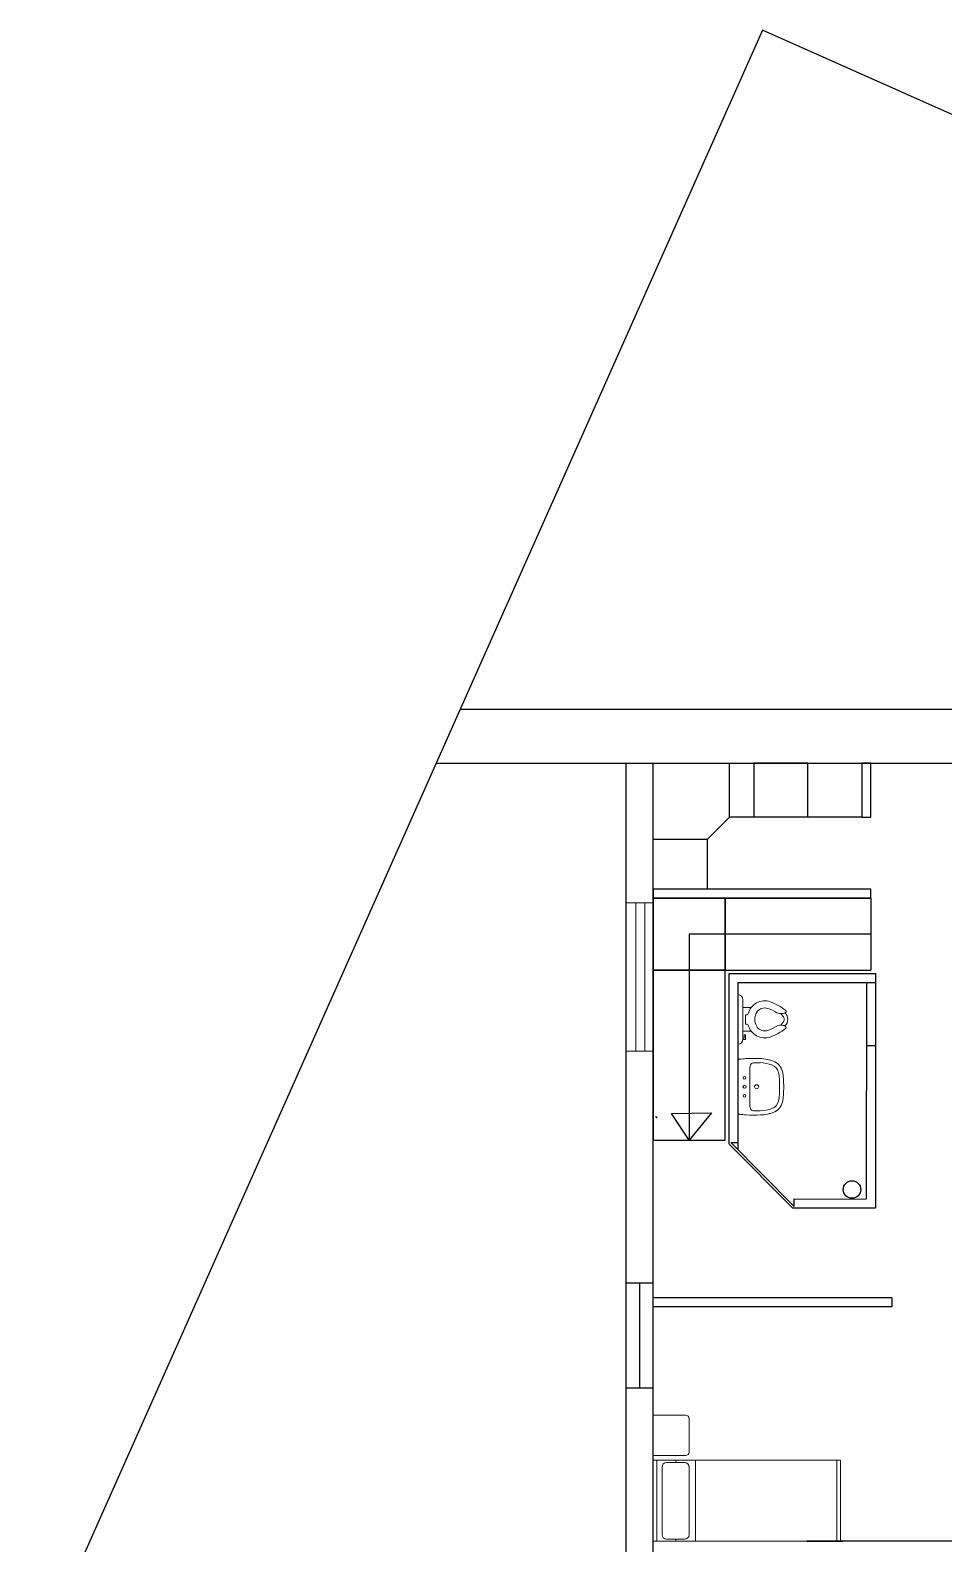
# Model space of a CAD drawing. Header units: inches. Extents: x 15 to 22798, y 21 to 21519.
# Drawn here: x 14394 to 15409, y 12446 to 14127 of the extents above; entities that cross this region are included whole.
import ezdxf

# ---------------------------------------------------------------- set-up
doc = ezdxf.new("R2010")
doc.units = ezdxf.units.IN
doc.header["$MEASUREMENT"] = 0
for name, color, linetype, lineweight in [('ARREDAMENTO', 8, 'Continuous', 13), ('ARREDI_attrezzature_furniture', 175, 'Continuous', 9), ('PORTE_finestre_doors_windows', 4, 'Continuous', 15)]:
    doc.layers.add(name, color=color, linetype=linetype, lineweight=lineweight)
doc.layers.add('ARREDI_attrezzature', color=175, linetype='Continuous')
doc.styles.add('ARCH', font='txt')
doc.styles.get("Standard").update_dxf_attribs({"font": 'Arial.ttf'})

# ---------------------------------------------------------------- blocks, each defined once
blk = doc.blocks.new('15PTOI06')
for p, q in [((8, 8.5), (8, -8.5)), ((11.5, 5), (8, 5)), ((9, 2), (9.765178, 2)), ((9, -2), (9, 2)), ((23.431562, 2.5), (24.727861, 2.5)), ((24.931034, 1.327586), (24.062054, 2.5)), ((11.5, -5), (8, -5)), ((9.765178, -2), (9, -2)), ((23.431562, -2.5), (24.690476, -2.5)), ((24.931034, -1.327586), (24.062054, -2.5)), ((8.5, -8), (8, -8)), ((8, -8.5), (9, -8.5)), ((9, -6.5), (8.5, -6.5)), ((8.5, -6.5), (8.5, -8)), ((9, -8.5), (9, -6.5))]:
    blk.add_line(p, q)
for centre, radius, start, end in [((6, 8.5), 2, 0, 90), ((17.25, 0.65), 7.210062, 71.816347, 166.116636), ((12, -13.75), 22.534695, 51.265418, 70.559965), ((9.765178, 2.5), 0.5, 270, 346.116636), ((19.118098, 0), 6.118098, 147.797266, 212.202734), ((17.25, 0.65), 4.210062, 71.816347, 142.891702), ((12, -13.75), 19.534695, 57.937508, 70.559965), ((23.431562, 4.5), 2, 237.937508, 270), ((24.727861, 4.5), 2, 270, 314.939898), ((23.666667, 0), 1.833333, 313.602819, 46.397181), ((23.166667, 0), 3.833333, 313.602819, 46.397181), ((25.787408, 3.438228), 0.5, 314.939898, 51.265418), ((9.765178, -2.5), 0.5, 13.883364, 90), ((17.25, -0.65), 7.210062, 193.883364, 288.183653), ((17.25, -0.65), 4.210062, 217.108298, 288.183653), ((12, 13.75), 19.534695, 289.440035, 302.062492), ((12, 13.75), 22.534695, 289.440035, 308.665009), ((23.431562, -4.5), 2, 90, 122.062492), ((24.690476, -4.5), 2, 44.162471, 90), ((25.766527, -3.454957), 0.5, 308.665009, 44.162471), ((6, -8.5), 2, 270, 0)]:
    blk.add_arc(centre, radius, start, end)
at = {"style": 'ARCH'}
for tag, p, flags in [('ITEM', (0, -19.5), 3), ('ROOM_NUMBER', (0, -28.5), 1)]:
    blk.add_attdef(tag, p, '', height=6, dxfattribs=dict(at, flags=flags))

msp = doc.modelspace()

# ---------------------------------------------------------------- linework, layer by layer
for p, q in [((14871.4, 13372.7), (16901.7, 13372.7)), ((15005.7, 13372.7), (16436.7, 13372.7)), ((14844.7, 13312.7), (15055.7, 13312.7)), ((15055.7, 13312.7), (15715.7, 13312.8)), ((15055.7, 13312.7), (15715.7, 13312.7)), ((15055.7, 12102.7), (15055.7, 13312.7)), ((15085.7, 12072.7), (15085.7, 13312.7)), ((15170.6, 13252.5), (15170.6, 13312.7)), ((15257.7, 13312.7), (15197.7, 13312.7)), ((15197.7, 13312.7), (15197.7, 13252.7)), ((15257.7, 13252.7), (15257.7, 13312.7)), ((15327.7, 13312.7), (15317.7, 13312.7)), ((15317.7, 13312.7), (15317.7, 13252.7)), ((15327.7, 13252.7), (15327.7, 13312.7)), ((15145.8, 13227.8), (15170.6, 13252.5)), ((15317.7, 13252.7), (15170.6, 13252.5)), ((15317.7, 13252.7), (15257.7, 13252.7)), ((15317.7, 13252.7), (15327.7, 13252.7)), ((15145.8, 13227.8), (15085.7, 13227.8)), ((15145.7, 13227.8), (15145.7, 13172.7)), ((15085.7, 13162.7), (15285.7, 13162.7)), ((15327.7, 13162.7), (15327.7, 13082.7)), ((15327.7, 13122.7), (15125.7, 13122.7)), ((15125.7, 13122.7), (15125.7, 12893.7)), ((15322.6, 13069), (15322.6, 12999)), ((15322.6, 13069), (15332.6, 13069)), ((15322.6, 12999), (15332.6, 12999)), ((15106, 12923.5), (15150.6, 12924.3)), ((15125.7, 12893.7), (15106, 12923.5)), ((15150.6, 12924.3), (15125.7, 12893.7)), ((15170.3, 12889.5), (15240.6, 12818.5)), ((15172.1, 12891.3), (15242.4, 12820.2)), ((15172.1, 12891.3), (15180.3, 12891.3)), ((15240.6, 12818.5), (15332.6, 12818.5)), ((15242.4, 12828.5), (15322.3, 12828.4)), ((15242.4, 12820.2), (15242.4, 12828.5)), ((15350.7, 12718.5), (15085.7, 12718.5)), ((15350.7, 12718.5), (15350.7, 12708.5)), ((15350.7, 12708.5), (15085.7, 12708.5)), ((15504.8, 12448.3), (15256.3, 12448.3)), ((15256.3, 12448.3), (15296.3, 12448.3)), ((15396.3, 12448.3), (15296.3, 12448.3))]:
    msp.add_line(p, q)
at = {"color": 4}
for p, q in [((15085.7, 12735), (15055.7, 12735)), ((15070.7, 12735), (15070.7, 12618.3)), ((15085.7, 12618.3), (15055.7, 12618.3))]:
    msp.add_line(p, q, dxfattribs=at)
for points in [[(14393.9, 12299.6), (16221.1, 11486.4), (17034.3, 13313.7), (15207.1, 14126.8)], [(15085.7, 13172.7), (15085.7, 13162.7), (15327.7, 13162.7), (15327.7, 13172.7)], [(15085.7, 13082.7), (15165.7, 13082.7), (15165.7, 13162.7), (15085.7, 13162.7)], [(15085.7, 13082.7), (15085.7, 12893.7), (15165.7, 12893.7), (15165.7, 13082.7)]]:
    msp.add_lwpolyline(points, close=True)
for points in [[(15327.7, 13162.7), (15165.7, 13162.7), (15165.7, 13082.7), (15327.7, 13082.7)], [(15273.7, 13162.7), (15327.7, 13162.7)], [(15170.3, 12889.6), (15170.3, 13079), (15332.6, 13079), (15332.6, 12818.5)], [(15180.3, 12883), (15180.3, 13069), (15322.6, 13069), (15322.3, 12828.5)]]:
    msp.add_lwpolyline(points)
msp.add_circle((15306.6, 12839), 9.7)
at = {"color": 175}
for centre, start, end in [((15181.3, 12982.8), 96.3738, 180), ((15181.3, 12923.6), 180, 263.6262)]:
    msp.add_arc(centre, 1, start, end, dxfattribs=at)
at = {"layer": 'ARREDAMENTO'}
for p, q in [((15193.3, 12953.2), (15193.3, 12973.8)), ((15193.3, 12953.2), (15193.3, 12932.5)), ((15085.7, 12941.8), (15085.7, 12884.8)), ((15121.7, 12588.4), (15085.7, 12588.4)), ((15085.7, 12588.4), (15085.7, 12543.4)), ((15125.7, 12547.4), (15125.7, 12584.4)), ((15085.7, 12543.4), (15121.7, 12543.4)), ((15293.7, 12538.3), (15085.7, 12538.3)), ((15085.7, 12538.3), (15085.7, 12448.3)), ((15089.7, 12538.3), (15089.7, 12448.3)), ((15095.6, 12530.6), (15095.6, 12455.6)), ((15120.6, 12535.6), (15100.6, 12535.6)), ((15110.8, 12535.6), (15110.8, 12538.3)), ((15125.6, 12455.6), (15125.6, 12530.6)), ((15132.9, 12538.3), (15132.9, 12448.3)), ((15289.7, 12448.3), (15289.7, 12538.3)), ((15293.7, 12448.3), (15293.7, 12538.3)), ((15256.3, 12448.3), (15085.7, 12448.3)), ((15085.7, 12448.3), (15435.7, 12448.3)), ((15293.7, 12448.3), (15085.7, 12448.3)), ((15100.6, 12450.6), (15120.6, 12450.6)), ((15110.8, 12448.3), (15110.8, 12450.6))]:
    msp.add_line(p, q, dxfattribs=at)
msp.add_lwpolyline([(15180.3, 12982.8), (15180.3, 12953.2), (15180.3, 12923.6)], dxfattribs=at)
for points in [[(15206.3, 12984.4, 0.007127), (15204.9, 12984.5, 0.026276), (15189.2, 12984.4)], [(15214.8, 12923.3, 0.02246), (15219.1, 12924.6, 0.259094), (15229.4, 12936.2, 0.039532), (15230.5, 12944, 0.015232), (15230.8, 12953.2, 0.015232), (15230.5, 12962.3, 0.039532), (15229.4, 12970.1, 0.259094), (15219.1, 12981.7, 0.02246), (15214.8, 12983)], [(15189.2, 12921.9, 0.026276), (15204.9, 12921.8, 0.007127), (15206.3, 12921.9)]]:
    msp.add_lwpolyline(points, format="xyb", dxfattribs=at)
for centre in [(15187.3, 12963.1), (15187.3, 12943.2)]:
    msp.add_circle(centre, 1.5, dxfattribs=at)
for centre, radius, start, end in [((15197.9, 12834.7), 150, 93.3277, 96.3738), ((15202.4, 12834.5), 145.4, 89.102, 91.9766), ((15202.6, 12934.6), 45.4, 70.6594, 87.307), ((15202.6, 12934.6), 50, 75.8061, 85.6736), ((15218.3, 12973.8), 25, 174.4063, 180), ((15197.4, 12975.8), 4, 90.3005, 174.4063), ((15213.8, 12966.6), 11.4, 12.5571, 70.6594), ((15180.6, 12959.3), 45.4, 3.5018, 12.5571), ((15187.3, 12953.1), 1.75, 0.9555, 179.0445), ((15187.3, 12953.2), 1.75, 180.9555, 359.0445), ((15200.8, 12953.1), 2.3, 0.727, 179.273), ((15200.8, 12953.2), 2.3, 180.727, 359.273), ((15080.8, 12953.1), 145.4, 0.0115, 3.5018), ((15080.8, 12953.2), 145.4, 356.4982, 359.9885), ((15218.3, 12932.5), 25, 180, 185.5937), ((15197.4, 12930.5), 4, 185.5937, 269.6995), ((15213.8, 12939.7), 11.4, 289.3406, 347.4429), ((15180.6, 12947.1), 45.4, 347.4429, 356.4982), ((15197.9, 13071.7), 150, 263.6262, 266.6723), ((15202.4, 13071.8), 145.4, 268.0234, 270.898), ((15202.6, 12971.8), 45.4, 272.693, 289.3406), ((15202.6, 12971.8), 50, 274.3264, 284.1939), ((15121.7, 12584.4), 4, 0, 90), ((15121.7, 12547.4), 4, 270, 0), ((15100.6, 12530.6), 5, 90, 180), ((15120.6, 12530.6), 5, 0, 90), ((15100.6, 12455.6), 5, 180, 270), ((15120.6, 12455.6), 5, 270, 0)]:
    msp.add_arc(centre, radius, start, end, dxfattribs=at)
at = {"layer": 'ARREDI_attrezzature'}
msp.add_arc((15089.9, 12920), 1.05, 160.4441, 279.843, dxfattribs=at)
at = {"layer": 'PORTE_finestre_doors_windows', "color": 4}
for p, q in [((15085.7, 13157.3), (15055.7, 13157.3)), ((15066.4, 13157.3), (15066.4, 12993.4)), ((15076.4, 12992.8), (15076.4, 13157.3)), ((15085.7, 12992.8), (15055.7, 12992.8)), ((15064.2, 12992.8), (15074.2, 12992.8))]:
    msp.add_line(p, q, dxfattribs=at)

# ---------------------------------------------------------------- block references
at = {"layer": 'ARREDAMENTO', "xscale": 2.619047619047628, "yscale": 2.619047619047628, "zscale": 2.619047619047628, "rotation": 359.9996116269203}
msp.add_blockref('15PTOI06', (15164.6, 13028), dxfattribs=at)

# ---------------------------------------------------------------- texts
at = {"layer": 'ARREDI_attrezzature_furniture', "flags": 9}
msp.add_attdef('COPYRIGHT', (15083.2, 12616.3), 'Copyright progeSOFT - All rights reserved. This library is protected by international copyright laws.', height=0.000136, dxfattribs=at)

doc.saveas('drawing.dxf')
